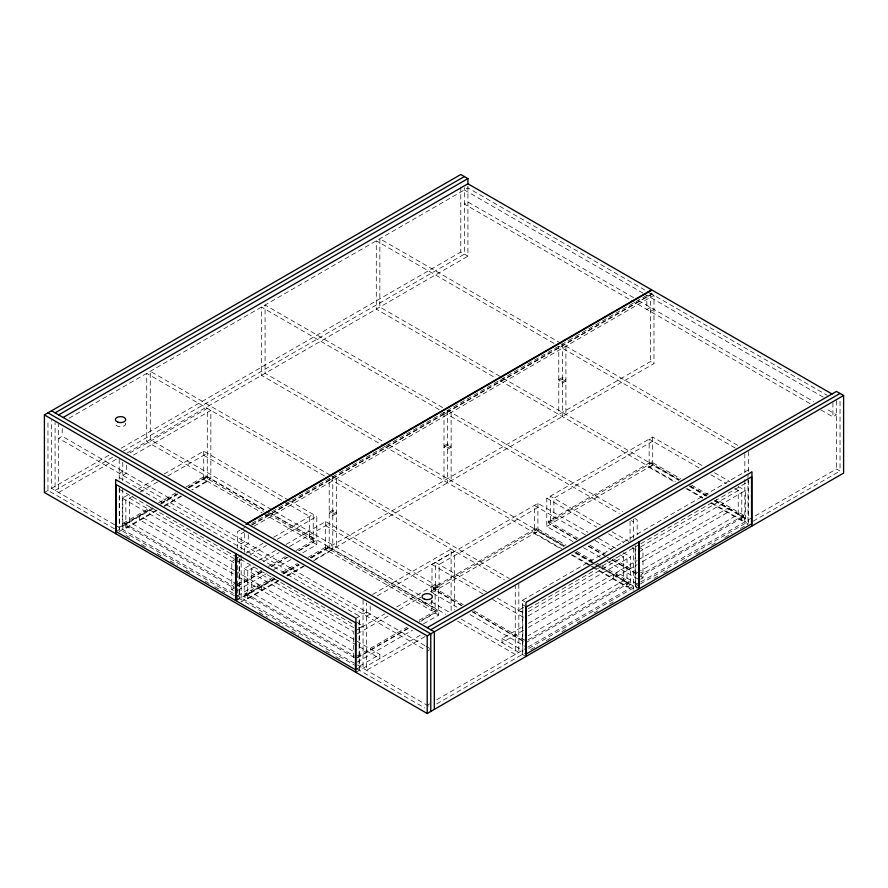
<?xml version="1.0" encoding="UTF-8"?>
<svg xmlns="http://www.w3.org/2000/svg" width="888" height="888" viewBox="0 0 888 888"><rect width="100%" height="100%" fill="white"/><g stroke="black" fill="none" stroke-linecap="round" stroke-linejoin="round"><path stroke-width="0.67" stroke-dasharray="4.44 3.33" d="M69.075 418.17L467.921 187.901L649.184 292.552M424.764 645.554L62.216 436.241L58.652 438.295L424.797 649.694M44.4 492.496L110.334 454.423M121.134 448.185L460.794 252.092L467.921 256.199L467.921 185.159M112.698 457.176L55.089 490.431L55.089 422.544M123.499 450.938L464.357 254.146L464.357 187.634M116.261 459.229L58.652 492.496L58.652 424.187M127.062 452.991L467.921 256.199M129.937 452.98L207.293 408.325L207.293 481.44L192.918 489.743M133.5 455.045L210.856 410.378L210.856 478.676L191.819 489.677M119.225 473.271L122.788 471.217M122.788 475.324L126.351 473.271L126.351 464.291M156.987 510.489L125.852 528.471L122.289 526.406L122.289 498.19L129.47 494.05M137.851 489.199L154.623 479.52M164.202 473.992L203.729 451.171L288.234 499.955M133.034 496.103L125.852 500.255L125.852 528.471M140.215 491.952L158.186 481.585M167.765 476.046L207.293 453.224M123.809 522.943L233.81 586.446L233.81 587.978L123.809 524.464L123.809 522.943L151.36 507.037M158.541 502.886L176.512 492.518M186.092 486.979L205.261 475.913L267.998 512.143M123.809 524.464L152.558 507.869M160.939 503.03L176.512 494.039M188.489 487.124L205.261 477.444L263.847 511.277M119.225 527.472L152.547 508.225M160.883 503.418L177.544 493.795M188.256 487.612L207.293 476.623M125.852 524.12L129.415 522.055L235.342 583.216L231.779 585.281M207.293 477.089L203.729 479.154L262.049 512.82M122.289 526.406L153.424 508.424M160.617 504.284L177.378 494.594M189.355 487.679L203.729 479.387L207.293 481.44M116.073 531.524L119.636 529.47L236.774 597.091M119.225 531.579L156.11 510.289M164.447 505.472L181.108 495.859M164.18 506.338L182.14 495.959M239.982 530.225L237.584 531.612L237.584 548.007M241.181 529.526L244.788 527.45M251.848 523.376L568.309 340.67M568.808 340.382L650.416 293.262L827.261 395.36M251.537 524.908L651.592 293.939L651.592 289.821M251.948 525.141L651.992 294.172L651.992 291.431M244.744 531.59L241.148 533.666L241.148 550.061M254.223 526.118L653.979 295.316L653.979 363.625L314.319 559.729M241.148 543.656L244.711 541.602L244.711 532.622M650.416 307.37L646.853 309.424L646.853 295.316M650.416 311.488L653.979 309.424M237.584 557.586L241.148 555.533L241.148 551.426M236.574 558.641L231.779 561.416L231.779 589.621L234.155 590.997M246.154 553.113L262.926 543.434M273.704 537.207L313.231 514.385L313.231 542.601L298.856 550.904M237.74 562.082L242.524 559.318M249.717 555.167L266.489 545.487M277.267 539.26L316.794 516.45L316.794 544.655L302.42 552.958M278.91 580.874L247.763 598.856L244.2 596.792L244.2 568.586L251.382 564.435M258.575 560.284L275.347 550.604M286.125 544.377L325.652 521.556L438.705 586.835L438.705 615.051L423.132 624.042M253.757 567.177L247.763 570.64L247.763 598.856M263.336 561.649L278.91 552.658M289.688 546.431L329.215 523.62M263.248 513.508L309.668 540.315L313.231 538.25M237.407 584.382L261.361 570.551M268.553 566.4L285.314 556.721M296.104 550.493L315.262 539.427L315.262 540.959L298.49 550.638M237.407 585.902L262.559 571.384M270.951 566.544L286.513 557.553M231.779 589.621L236.574 586.857M237.773 586.169L262.926 571.65M271.306 566.81L288.078 557.12M237.74 590.298L266.489 573.704M273.671 569.552L291.641 559.185M237.584 595.793L257.942 584.038L257.942 588.156M354.534 657.675L245.732 594.86L245.732 593.328L273.271 577.422M281.663 572.582L297.236 563.591M308.014 557.364L327.173 546.309L437.174 609.812L437.174 611.344L419.214 621.711M235.598 600.532L239.161 598.468L239.161 558.363M245.732 594.86L274.47 578.255M282.861 573.415L298.424 564.435M310.4 557.52L327.173 547.829L437.174 611.344M236.008 600.765L274.781 578.432M283.15 573.604L298.79 564.579M310.756 557.664L650.416 361.56L653.979 363.625M247.763 594.505L251.326 592.451L356.066 652.913M329.215 547.485L325.652 549.539L431.579 610.7L435.142 608.635M244.2 596.792L275.347 578.821M283.727 573.981L299.3 564.99M311.277 558.075L325.652 549.772L329.215 551.825L329.215 478.71L504.462 579.886M278.344 580.486L241.148 601.964L241.148 556.887M286.713 575.657L303.552 565.945M287.29 576.035L304.062 566.355M313.642 560.816L329.215 551.825M372.572 594.449L451.126 549.095L451.126 611.932M377.333 595.815L454.689 551.148L454.689 609.89M461.682 605.738L435.553 590.653L431.99 592.707L431.99 564.502L537.917 503.341L587.801 532.134M572.904 541.525L546.775 526.44L546.775 498.224L652.713 437.063L702.597 465.867M537.917 507.448L439.116 564.502L439.116 588.367L435.553 586.302M652.713 441.181L553.901 498.224L553.901 522.089L550.338 520.035M363.059 614.052L366.622 611.987M355.933 618.281L359.496 616.216L359.496 670.296M366.622 616.106L370.185 614.052L370.185 605.072M354.889 631.102L384.837 613.819M396.814 606.904L435.142 584.77L435.142 612.986L420.768 621.289M462.015 605.461L433.511 589.01L433.511 587.479L536.396 528.083L566.089 545.232M576.812 539.194L548.307 522.732L548.307 521.212L651.182 461.816L680.874 478.954M433.511 589.01L536.396 529.614L564.901 546.065M548.307 522.732L651.182 463.336L679.686 479.798M357.254 633.854L388.4 615.872M399.178 609.656L420.734 597.202M430.325 591.674L438.705 586.835M439.116 588.367L537.917 531.313L534.354 529.259M553.901 522.089L652.713 465.046L649.15 462.981M585.425 534.887L534.354 505.394L534.354 533.61L537.917 531.557L564.047 546.642M546.775 526.44L550.338 524.375L576.467 539.471M699.034 467.921L649.15 439.116L649.15 467.332L652.713 465.279L678.843 480.364M356.932 656.143L407.237 627.106M419.214 620.19L437.174 609.812M356.932 657.675L409.634 627.25M357.287 657.941L409.99 627.516M357.254 662.071L412.354 630.258M359.496 666.189L379.864 654.434L379.864 658.541L235.697 575.313M355.533 669.774L359.096 667.709L359.096 620.69M355.933 672.36L420.191 635.264M424.941 636.629L366.622 670.296L366.622 603.008M427.206 651.082L429.581 649.705M820.9 409.912L832.911 416.849L836.474 414.785L825.674 408.547M522.388 654.434L522.388 600.355L748.406 469.863L751.97 471.917M523.609 607.292L518.825 610.045L522.388 612.11M528.371 608.657L639.582 544.444M640.781 543.756L748.406 481.618M528.205 611.81L623.443 556.832L623.443 580.685L528.205 635.675M640.614 546.908L738.228 490.553L738.228 514.418L640.614 570.773M528.194 615.928L630.569 556.832L630.569 585.037L627.006 587.101L596.114 569.264M710.911 502.997L741.791 520.823L745.354 518.77L745.354 490.553L639.427 551.714L632.3 547.596M523.554 630.247L502.031 642.668L502.031 638.561L523.554 626.129M528.338 623.365L637.162 560.539M638.361 559.851L728.049 508.069L728.049 512.187L638.361 563.969M528.338 627.483L637.162 564.657M528.194 639.793L629.037 581.573L629.037 583.105L526.162 642.501L472.705 611.632M743.822 515.295L640.947 574.691L640.947 576.223L743.822 516.827L743.822 515.295L716.505 499.522M640.614 579.242L642.99 577.866L642.99 549.65L638.239 546.908M427.206 705.272L429.581 703.895M436.718 699.777L526.817 647.763M528.016 647.063L639.638 582.628M640.781 581.962L836.474 468.986L840.037 471.04L840.037 400.377M528.782 648.395L635.198 586.946L635.198 545.454M635.608 546.608L635.608 586.713L639.194 584.648M640.392 583.949L748.007 521.822L748.007 478.954M436.718 703.895L524.386 653.279M530.769 649.594L537.584 645.654M546.309 640.625L551.093 637.861M561.86 631.645L566.644 628.882M577.189 622.788L582.184 619.913M594.139 613.009L597.735 610.933M609.601 604.084L613.275 601.953M653.934 578.488L658.807 575.668M663.602 572.904L668.409 570.129M682.805 561.815L687.612 559.04M696.014 554.19L703.207 550.038M711.61 545.188L716.416 542.413M724.819 537.562L732.023 533.399M740.414 528.549L748.406 523.942L711.233 502.475M753.168 521.189L840.037 471.04M464.357 189.954L643.234 293.229M644.433 293.917L823.309 397.191M633.588 297.658L467.921 202.009L464.357 204.062L630.025 299.711M638.394 300.421L813.663 401.62M631.224 300.399L811.299 404.373M561.138 343.401L379.864 238.739L379.864 307.048L678.776 479.631M737.606 445.288L562.337 344.089L562.348 416.516M553.968 343.379L376.301 240.803L376.301 309.102L495.16 377.722M735.242 448.04L558.774 346.154L558.785 414.463M714.474 472.727L729.914 481.64M738.228 486.435L745.354 490.553M710.911 474.78L726.351 483.694M734.665 488.5L741.791 492.607L741.791 520.823M691.563 485.126L708.191 494.727M690.376 485.969L707.003 495.571M715.317 500.366L743.822 516.827M689.576 485.858L707.592 496.259M714.796 500.421L748.406 519.824M738.228 514.418L741.791 516.472M689.532 486.535L706.16 496.137M714.474 500.943L745.354 518.77M499.944 380.497L675.213 481.685M687.212 488.611L702.83 497.624M649.15 467.332L675.28 482.417M685.969 488.589L702.597 498.19M442.746 407.592L265.068 305.017L265.068 373.315L383.927 441.947M447.53 410.356L622.81 511.555M634.787 518.47L637.184 519.857L637.184 534.876M439.183 409.657L261.505 307.07L261.505 375.38L382.772 445.388M443.967 412.409L619.247 513.619M631.224 520.523L633.621 521.911M600.221 524.963L550.338 496.17L550.338 524.375M612.098 531.823L628.737 541.425M546.775 498.224L596.658 527.028M608.535 533.888L623.986 542.801M598.49 538.306L616.316 548.595M623.443 552.713L630.569 556.832M594.927 540.37L612.753 550.649M619.88 554.767L627.006 558.885L627.006 587.101M640.614 572.15L642.99 573.515M548.307 521.212L577.999 538.35M589.876 545.21L605.316 554.123M613.63 558.918L639.76 574.014M588.689 546.053L604.129 554.967M612.443 559.762L639.76 575.535M588.344 546.32L606.16 556.61M607.348 557.298L610.911 559.351M612.098 560.039L639.427 575.812M640.614 576.501L642.99 577.866M583.594 547.696L600.221 557.298M607.348 561.416L639.427 579.931M637.184 584.038L616.816 572.283L616.816 576.401M576.778 551.404L592.218 560.317M596.969 563.059L600.532 565.112M601.72 565.8L629.037 581.573M635.608 586.713L639.171 588.777M575.591 552.247L592.218 561.838M600.532 566.644L629.037 583.105M388.711 444.699L563.991 545.898M575.968 552.813L637.184 588.156M623.443 580.685L627.006 582.75M574.736 552.813L593.739 563.78M594.927 564.468L598.49 566.522M599.678 567.21L630.569 585.037M383.949 446.065L561.627 548.651M572.405 554.867L633.621 590.209M534.354 533.61L559.296 548.007M571.173 554.867L590.176 565.845M591.364 566.522L594.927 568.586M330.358 475.258L150.283 371.295L150.283 439.593L420.39 595.537M331.557 475.946L509.224 578.521M324.386 475.924L146.72 373.349L146.72 441.647L265.579 510.278M522.388 600.355L524.764 601.72M526.362 606.881L522.799 604.817L522.799 651.848L526.362 653.901M486.624 591.93L435.553 562.437L435.553 590.653M497.313 598.101L523.443 613.186M431.99 564.502L483.061 593.983M492.563 599.467L524.63 617.981M289.421 500.643L316.794 516.45M433.511 587.479L463.203 604.628M473.903 610.8L526.162 640.97M203.729 455.289L282.284 500.643M283.483 501.332L309.668 516.45L309.668 540.315M325.652 525.674L431.579 586.835L431.579 592.141M472.372 611.91L523.443 641.402M433.178 593.395L456.932 607.115M469.996 614.651L524.63 646.198M502.031 638.561L522.388 650.316M431.191 601.775L450.405 612.864M461.205 619.103L525.951 656.487M270.363 513.042L445.643 614.23M457.642 621.156L515.262 654.434L515.262 586.124M268.631 512.509L315.262 539.427M268.631 514.03L315.262 540.959M313.231 542.601L316.794 544.655M435.142 612.986L438.705 615.051M425.963 646.253L429.559 648.329M119.225 477.5L359.496 616.216M357.054 622.455L363.059 625.918L359.496 627.983L357.098 626.595M119.225 489.255L355.899 625.896M234.155 558.663L129.415 498.19L129.415 522.055M353.69 627.683L251.326 568.586L251.326 592.451M122.289 498.19L235.342 563.469M244.2 568.586L353.69 631.801L353.69 660.017M234.499 570.507L139.594 515.706L139.594 519.824L234.499 574.614M235.697 571.195L379.864 654.434M245.732 593.328L354.534 656.143M114.474 524.719L51.526 488.378L51.526 420.49M115.129 525.097L429.526 706.615M356.699 666.333L239.571 598.712L239.571 558.596M114.474 528.837L47.963 490.431L47.963 419.78M125.963 535.464L129.559 537.551M141.558 544.477L146.365 547.252M157.165 553.479L161.96 556.254M170.363 561.105L177.567 565.256M185.969 570.107L190.765 572.882M205.161 581.196L209.968 583.971M214.763 586.735L219.569 589.51M222.544 591.23L224.953 592.618M259.163 612.376L267.566 617.227M275.968 622.066L283.161 626.229M291.564 631.079L298.768 635.231M307.159 640.082L313.853 643.944M325.863 650.882L329.47 652.958M335.964 656.709L342.679 660.594M357.098 668.908L424.83 708.014M836.474 400.677L836.474 468.986M832.911 402.741L832.911 416.849M748.406 451.526L748.406 472.016M748.406 480.208L748.406 522.577M748.007 474.803L748.007 477.566M744.843 453.579L744.843 472.705M744.843 479.564L744.843 521.878M652.713 437.063L652.713 465.279M651.182 461.816L651.182 463.336M650.416 293.262L650.416 361.56M633.621 519.169L633.621 538.306M633.621 547.863L633.621 588.844M630.058 521.223L630.058 540.37M613.253 574.347L613.253 578.454M565.911 346.165L565.911 414.463M537.917 503.341L537.917 531.557M536.396 528.083L536.396 529.614M518.825 584.071L518.825 652.369M460.794 186.968L460.794 252.092M451.126 412.432L451.126 480.741M447.563 410.378L447.563 482.795M444 412.432L444 480.741M431.579 600.088L431.579 610.7M363.059 599.944L363.059 668.242M336.341 478.71L336.341 547.008M332.778 476.656L332.778 549.073M327.173 546.309L327.173 547.829M325.652 521.556L325.652 549.772M261.505 586.102L261.505 590.209M248.274 534.687L248.274 543.656L244.711 545.72L244.711 552.314M237.584 557.564L237.584 599.911M205.261 475.913L205.261 477.444M203.729 451.171L203.729 479.387M122.788 462.237L122.788 480.752M122.788 488.567L122.788 529.526M119.636 487.978L119.636 529.47M119.225 459.163L119.225 480.042M119.225 487.856L119.225 530.214M62.216 428.549L62.216 436.241M432.367 600.477A5.184 2.997 0 0 1 427.372 603.751A5.184 2.997 0 0 1 422.011 600.677M125.619 423.065A5.184 2.997 0 0 1 120.724 426.717A5.184 2.997 0 0 1 115.429 423.254M332.778 510.101L329.215 512.154L332.778 514.208L336.341 512.154L332.778 510.101M447.563 443.822L444 445.876L447.563 447.941L451.126 445.876L447.563 443.822M562.348 377.555L558.785 379.609L562.348 381.662L565.911 379.609L562.348 377.555M332.778 511.51L329.215 513.564L332.778 515.617L336.341 513.564L332.778 511.51M447.563 445.232L444 447.297L447.563 449.35L451.126 447.297L447.563 445.232M562.348 378.965L558.785 381.019L562.348 383.072L565.911 381.019L562.348 378.965"/><path stroke-width="1.33" d="M427.206 627.683L836.474 391.397L843.6 395.504L843.6 473.093L427.206 713.497L44.4 492.496L44.4 414.907L460.794 174.503L467.921 178.61L467.921 184.16M55.089 412.842L464.357 176.557M58.652 414.907L467.921 178.61M63.07 417.526L467.921 183.783L651.592 289.821L246.731 523.565M245.943 524.486L651.992 290.054L832.056 394.017M430.769 629.736L840.037 393.451M44.4 414.907L427.206 635.908L843.6 395.504M51.526 410.789L434.332 631.801L434.332 709.39M47.963 412.842L430.769 633.854L430.769 711.443M751.97 525.996L751.97 471.917L525.951 602.408L525.951 656.487M427.206 635.908L427.206 713.497M355.933 672.36L355.933 618.281L115.662 479.564L115.662 533.644M638.761 541.98L526.362 606.881L526.362 653.901L638.761 589.01L638.761 541.98M751.57 476.856L639.171 541.747L639.171 588.777L751.57 523.876L751.57 476.856M235.598 553.502L116.073 484.504L116.073 531.524L235.598 600.532L235.598 553.502M355.533 622.743L236.008 553.735L236.008 600.765L355.533 669.774L355.533 622.743M424.475 599.2A5.184 2.997 0 0 0 432.389 596.736A5.184 2.997 0 0 0 424.742 594.005A5.184 2.997 0 0 0 424.475 599.2M117.827 422.155A5.184 2.997 0 0 0 125.741 419.702A5.184 2.997 0 0 0 118.093 416.971A5.184 2.997 0 0 0 117.827 422.155"/></g></svg>
